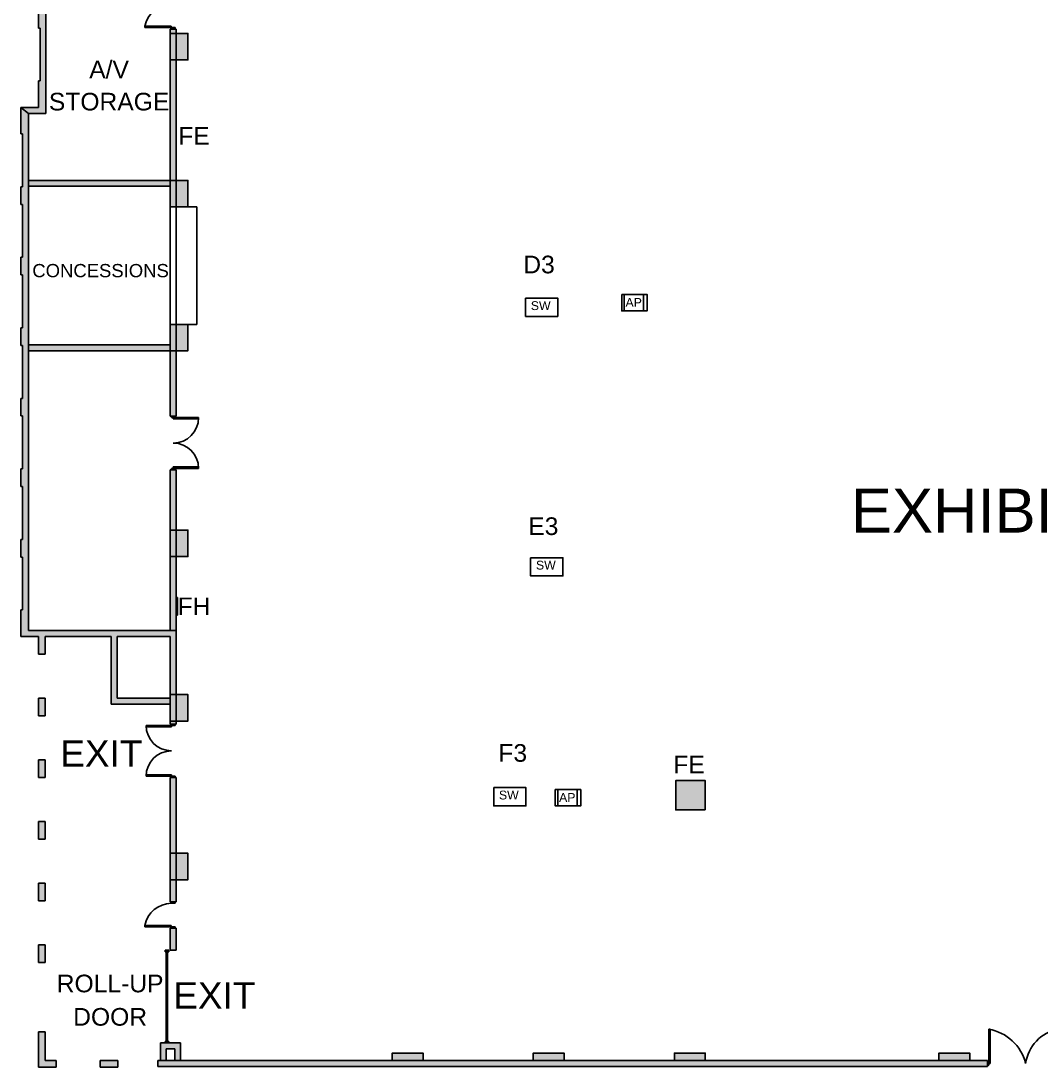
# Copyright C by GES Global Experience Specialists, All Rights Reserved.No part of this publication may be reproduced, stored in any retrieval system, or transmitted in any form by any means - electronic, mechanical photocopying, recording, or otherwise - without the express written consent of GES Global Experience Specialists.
# Model space of a CAD drawing. Header units: inches. Extents: x 812 to 4511, y -5858 to -1979.
# Drawn here: x 812 to 2201, y -5858 to -4434 of the extents above; entities that cross this region are included whole.
import ezdxf
from ezdxf.enums import TextEntityAlignment as Align

# ---------------------------------------------------------------- set-up
doc = ezdxf.new("R2010")
doc.units = ezdxf.units.IN
doc.header["$LTSCALE"] = 100
doc.header["$MEASUREMENT"] = 0
for name, color, linetype in [('ap_location', 50, 'CONTINUOUS'), ('bldg_clmn', 9, 'CONTINUOUS'), ('bldg_doors', 9, 'CONTINUOUS'), ('bldg_fire', 1, 'CONTINUOUS'), ('bldg_text', 94, 'CONTINUOUS'), ('bldg_text1', 94, 'CONTINUOUS'), ('bldg_wallint', 9, 'CONTINUOUS'), ('bldg_wallintsol', 9, 'CONTINUOUS'), ('switch_location', 40, 'CONTINUOUS')]:
    doc.layers.add(name, color=color, linetype=linetype)
doc.styles.add('bldgtx30', font='arial.ttf', dxfattribs={"height": 30})
doc.styles.add('bldgtx36', font='arial.ttf', dxfattribs={"height": 36})
doc.styles.add('bldgtx48', font='arial.ttf', dxfattribs={"height": 48})
doc.styles.add('showtx24', font='arial.ttf', dxfattribs={"height": 24})

msp = doc.modelspace()

# ---------------------------------------------------------------- hatches: boundary and pattern name
at = {"layer": 'bldg_clmn'}
for points in [[(1015.5, -4451), (1039.5, -4451), (1039.5, -4487), (1015.5, -4487)], [(1015.5, -4651), (1039.5, -4651), (1039.5, -4687), (1015.5, -4687)], [(1015.5, -4847), (1039.5, -4847), (1039.5, -4883), (1015.5, -4883)], [(1015.5, -5127), (1039.5, -5127), (1039.5, -5163), (1015.5, -5163)], [(1015.5, -5351), (1039.5, -5351), (1039.5, -5387), (1015.5, -5387)], [(1743.5, -5508), (1743.5, -5468), (1703.5, -5468), (1703.5, -5508)], [(1015.5, -5567), (1039.5, -5567), (1039.5, -5603), (1015.5, -5603)], [(1317.5, -5849), (1359.5, -5849), (1359.5, -5839), (1317.5, -5839)], [(1509.5, -5849), (1551.5, -5849), (1551.5, -5839), (1509.5, -5839)], [(1701.5, -5849), (1743.5, -5849), (1743.5, -5839), (1701.5, -5839)], [(2061.5, -5849), (2103.5, -5849), (2103.5, -5839), (2061.5, -5839)]]:
    msp.add_hatch(color=256, dxfattribs=at).paths.add_polyline_path(points)
at = {"layer": 'bldg_wallintsol'}
for points in [[(1023.5, -3975), (1023.5, -3971), (1015.3, -3971), (1015.3, -4041.7), (846.3, -4041.7), (846.3, -3831.7), (836.2, -3831.7), (836.2, -3867.7), (838.2, -3867.7), (838.2, -3939.7), (836.2, -3939.7), (836.2, -3963.7), (838.2, -3963.7), (838.2, -4035.7), (836.2, -4035.7), (836.2, -4059.7), (838.2, -4059.7), (838.2, -4131.7), (836.2, -4131.7), (836.2, -4155.7), (838.2, -4155.7), (838.2, -4227.7), (836.2, -4227.7), (836.2, -4251.7), (838.2, -4251.7), (838.2, -4323.7), (836.2, -4323.7), (836.2, -4347.7), (838.2, -4347.7), (838.2, -4419.7), (836.2, -4419.7), (836.2, -4443.7), (838.2, -4443.7), (838.2, -4515.7), (836.2, -4515.7), (836.2, -4551.7), (812.2, -4551.7), (822.3, -4559.9), (846.3, -4559.9), (846.3, -4552.6), (846.3, -4049), (1015.3, -4049), (1015.3, -4187.9), (1023.5, -4187.9)], [(1023.5, -4445), (1015.3, -4445), (1015.3, -4687), (1023.5, -4687)], [(1015.3, -4651), (822.3, -4651), (822.3, -4659), (1015.3, -4659)], [(1023.5, -4847), (1015.3, -4847), (1015.3, -4972), (1023.5, -4972)], [(1015.3, -4875), (822.3, -4875), (822.3, -4883), (1015.3, -4883)], [(1023.5, -5045), (1015.3, -5045), (1015.3, -5263.6), (1023.5, -5263.6)], [(845.2, -5810), (836.2, -5810), (836.2, -5858), (860.2, -5858), (860.2, -5849), (845.2, -5849)], [(1029.5, -5825), (1002.1, -5825), (1002.1, -5849), (1010.1, -5849), (1010.1, -5833), (1021.5, -5833), (1021.5, -5849), (1029.5, -5849)], [(944.2, -5849), (920.2, -5849), (920.2, -5858), (944.2, -5858)], [(2127.5, -5849), (998.7, -5849), (998.7, -5857.1), (2127.5, -5857.1)]]:
    msp.add_hatch(color=256, dxfattribs=at).paths.add_polyline_path(points)
h = msp.add_hatch(color=256, dxfattribs=at)
h.paths.add_polyline_path([(822.3, -4559.9), (812.2, -4551.7), (812.2, -4587.7), (814.2, -4587.7), (814.2, -4659.7), (812.2, -4659.7), (812.2, -4683.7), (814.2, -4683.7), (814.2, -4755.7), (812.2, -4755.7), (812.2, -4779.7), (814.2, -4779.7), (814.2, -4851.7), (812.2, -4851.7), (812.2, -4875.7), (814.2, -4875.7), (814.2, -4947.7), (812.2, -4947.7), (812.2, -4971.7), (814.2, -4971.7), (814.2, -5043.7), (812.2, -5043.7), (812.2, -5067.7), (814.2, -5067.7), (814.2, -5139.7), (812.2, -5139.7), (812.2, -5163.7), (814.2, -5163.7), (814.2, -5235.7), (812.2, -5235.7), (812.2, -5271.7), (836.2, -5271.7), (836.2, -5295.7), (845.2, -5295.7), (845.2, -5271.7), (935.2, -5271.7), (935.2, -5363.9), (1015.3, -5363.9), (1015.3, -5391), (1023.5, -5391), (1023.5, -5263.6), (943.3, -5263.6), (836.2, -5263.6), (822.3, -5263.6)])
h.paths.add_polyline_path([(943.3, -5271.7), (1015.3, -5271.7), (1015.3, -5355.7), (943.3, -5355.7)], flags=16)
h = msp.add_hatch(color=256, dxfattribs=at)
h.paths.add_polyline_path([(845.2, -5439.7), (836.2, -5439.7), (836.2, -5463.7), (845.2, -5463.7)])
h.paths.add_polyline_path([(845.2, -5355.7), (836.2, -5355.7), (836.2, -5379.7), (845.2, -5379.7)])
h = msp.add_hatch(color=256, dxfattribs=at)
h.paths.add_polyline_path([(1023.5, -5669), (1015.3, -5669), (1015.3, -5699), (1023.5, -5699)])
h.paths.add_polyline_path([(1023.5, -5464), (1015.3, -5464), (1015.3, -5633), (1023.5, -5633)])
h = msp.add_hatch(color=256, dxfattribs=at)
h.paths.add_polyline_path([(845.2, -5607.7), (836.2, -5607.7), (836.2, -5631.7), (845.2, -5631.7)])
h.paths.add_polyline_path([(845.2, -5691.7), (836.2, -5691.7), (836.2, -5715.7), (845.2, -5715.7)])
h.paths.add_polyline_path([(845.2, -5523.7), (836.2, -5523.7), (836.2, -5547.7), (845.2, -5547.7)])

# ---------------------------------------------------------------- linework, layer by layer
at = {"layer": 'ap_location'}
for p, q in [((1633.1, -4806.3), (1633.1, -4828.6)), ((1659.6, -4806.3), (1659.6, -4828.6)), ((1542.7, -5480.2), (1542.7, -5502.5)), ((1569.2, -5480.2), (1569.2, -5502.5))]:
    msp.add_line(p, q, dxfattribs=at)
for points in [[(1629.8, -4806.3), (1664.5, -4806.3), (1664.5, -4828.6), (1629.8, -4828.6)], [(1539.4, -5480.2), (1574.2, -5480.2), (1574.2, -5502.5), (1539.4, -5502.5)]]:
    msp.add_lwpolyline(points, close=True, dxfattribs=at)
at = {"layer": 'bldg_clmn'}
for points in [[(1015.5, -4451), (1039.5, -4451), (1039.5, -4487), (1015.5, -4487)], [(1015.5, -4651), (1039.5, -4651), (1039.5, -4687), (1015.5, -4687)], [(1015.5, -4847), (1039.5, -4847), (1039.5, -4883), (1015.5, -4883)], [(1015.5, -5127), (1039.5, -5127), (1039.5, -5163), (1015.5, -5163)], [(1015.5, -5351), (1039.5, -5351), (1039.5, -5387), (1015.5, -5387)], [(1743.5, -5508), (1743.5, -5468), (1703.5, -5468), (1703.5, -5508)], [(1015.5, -5567), (1039.5, -5567), (1039.5, -5603), (1015.5, -5603)], [(1317.5, -5849), (1359.5, -5849), (1359.5, -5839), (1317.5, -5839)], [(1509.5, -5849), (1551.5, -5849), (1551.5, -5839), (1509.5, -5839)], [(1701.5, -5849), (1743.5, -5849), (1743.5, -5839), (1701.5, -5839)], [(2061.5, -5849), (2103.5, -5849), (2103.5, -5839), (2061.5, -5839)]]:
    msp.add_lwpolyline(points, close=True, dxfattribs=at)
at = {"layer": 'bldg_doors'}
for p, q in [((1016.9, -4441.2), (980.9, -4441.2)), ((980.9, -4441.2), (980.9, -4443)), ((980.9, -4443), (1016.9, -4443)), ((1016.9, -4443), (1016.9, -4441.2)), ((1016.9, -4445), (1016.9, -4443)), ((1016.9, -4443), (1021.9, -4443)), ((1021.9, -4443), (1021.9, -4445)), ((1021.9, -4445), (1016.9, -4445)), ((1021.9, -4972), (1017.1, -4972)), ((1017.1, -4972), (1017.1, -4973.9)), ((1017.1, -4973.9), (1021.9, -4973.9)), ((1019.5, -4973.9), (1019.5, -4975.8)), ((1054.1, -4973.9), (1019.5, -4973.9)), ((1019.5, -4975.8), (1054.1, -4975.8)), ((1021.9, -4973.9), (1021.9, -4972)), ((1054.1, -4975.8), (1054.1, -4973.9)), ((1019.5, -5043.1), (1019.5, -5041.1)), ((1019.5, -5041.1), (1054.1, -5041.1)), ((1054.1, -5041.1), (1054.1, -5043.1)), ((1017.1, -5045), (1017.1, -5043.1)), ((1017.1, -5043.1), (1021.9, -5043.1)), ((1021.9, -5045), (1017.1, -5045)), ((1054.1, -5043.1), (1019.5, -5043.1)), ((1021.9, -5043.1), (1021.9, -5045)), ((982.5, -5394.8), (982.5, -5392.9)), ((982.5, -5392.9), (1017.1, -5392.9)), ((1017.1, -5394.8), (982.5, -5394.8)), ((1021.9, -5391), (1017.1, -5391)), ((1017.1, -5391), (1017.1, -5392.9)), ((1017.1, -5392.9), (1017.1, -5394.8)), ((1017.1, -5392.9), (1021.9, -5392.9)), ((1021.9, -5392.9), (1021.9, -5391)), ((1017.1, -5460.1), (982.5, -5460.1)), ((982.5, -5460.1), (982.5, -5462.1)), ((982.5, -5462.1), (1017.1, -5462.1)), ((1017.1, -5462.1), (1017.1, -5460.1)), ((1017.1, -5464), (1017.1, -5462.1)), ((1017.1, -5462.1), (1021.9, -5462.1)), ((1021.9, -5464), (1017.1, -5464)), ((1021.9, -5462.1), (1021.9, -5464)), ((1021.9, -5633), (1016.9, -5633)), ((1021.9, -5633), (1016.9, -5633)), ((1016.9, -5635), (1016.9, -5633)), ((1021.9, -5633), (1016.9, -5633)), ((1016.9, -5635), (1021.9, -5635)), ((1021.9, -5635), (1021.9, -5633)), ((1016.9, -5665.2), (980.9, -5665.2)), ((980.9, -5665.2), (980.9, -5667)), ((980.9, -5667), (1016.9, -5667)), ((1016.9, -5667), (1016.9, -5665.2)), ((1016.9, -5669), (1016.9, -5667)), ((1016.9, -5667), (1021.9, -5667)), ((1021.9, -5667), (1021.9, -5669)), ((1021.9, -5669), (1016.9, -5669)), ((1008.4, -5701), (1008.4, -5699)), ((1008.4, -5699), (1013.4, -5699)), ((1013.4, -5701), (1008.4, -5701)), ((1009.9, -5823), (1009.9, -5701)), ((1009.9, -5701), (1011.9, -5701)), ((1011.9, -5701), (1011.9, -5823)), ((1013.4, -5699), (1013.4, -5701)), ((2131.3, -5806.4), (2129.4, -5806.4)), ((2129.4, -5806.4), (2129.4, -5853)), ((2131.3, -5853), (2131.3, -5806.4)), ((1008.4, -5823), (1008.4, -5825)), ((1013.4, -5823), (1008.4, -5823)), ((1011.9, -5823), (1009.9, -5823)), ((1013.4, -5825), (1013.4, -5823)), ((1008.4, -5825), (1013.4, -5825)), ((2129.4, -5850.6), (2127.5, -5850.6)), ((2127.5, -5850.6), (2127.5, -5855.4)), ((2129.4, -5855.4), (2129.4, -5850.6)), ((2127.5, -5855.4), (2129.4, -5855.4)), ((2129.4, -5853), (2131.3, -5853))]:
    msp.add_line(p, q, dxfattribs=at)
for centre, radius, start, end in [((1017.3, -4448.1), 37.1, 90.6898, 169.3894), ((1019.5, -4973.9), 34.6, 270, 0), ((1017.1, -5462.1), 34.6, 90, 180), ((2118.6, -5868.4), 62.9, 14.1889, 80.0984)]:
    msp.add_arc(centre, radius, start, end, dxfattribs=at)
at = {"layer": 'bldg_doors', "extrusion": (0, 0, -1)}
for centre, radius, start, end in [((-1019.5, -5043.1), 34.6, 90, 180), ((-1017.1, -5392.9), 34.6, 270, 0), ((-1017.3, -5672.1), 37.1, 10.6106, 89.3102), ((-2234.7, -5860.9), 55.7, 8.2389, 78.4425)]:
    msp.add_arc(centre, radius, start, end, dxfattribs=at)
at = {"layer": 'bldg_wallint'}
for p, q in [((846.3, -4559.9), (846.3, -4049)), ((836.2, -4419.7), (836.2, -4443.7)), ((836.2, -4443.7), (838.2, -4443.7)), ((838.2, -4443.7), (838.2, -4515.7)), ((1023.5, -4445), (1015.3, -4445)), ((1015.3, -4445), (1015.3, -4972)), ((1023.5, -4552.6), (1023.5, -4445)), ((1023.5, -4445), (1023.5, -4972)), ((836.2, -4515.7), (836.2, -4551.7)), ((838.2, -4515.7), (836.2, -4515.7)), ((836.2, -4551.7), (812.2, -4551.7)), ((812.2, -4551.7), (812.2, -4587.7)), ((846.3, -4552.6), (846.3, -4559.9)), ((1023.5, -4687), (1023.5, -4552.6)), ((822.3, -5263.6), (822.3, -4559.9)), ((822.3, -4559.9), (846.3, -4559.9)), ((812.2, -4587.7), (814.2, -4587.7)), ((814.2, -4587.7), (814.2, -4659.7)), ((1015.5, -4651), (822.3, -4651)), ((812.2, -4659.7), (812.2, -4683.7)), ((814.2, -4659.7), (812.2, -4659.7)), ((1015.5, -4659), (822.3, -4659)), ((812.2, -4683.7), (814.2, -4683.7)), ((814.2, -4683.7), (814.2, -4755.7)), ((822.3, -4679.7), (822.3, -4687)), ((1023.5, -4885.3), (1023.5, -4687)), ((1039.5, -4687), (1051.5, -4687)), ((1051.5, -4847), (1051.5, -4687)), ((812.2, -4755.7), (812.2, -4779.7)), ((814.2, -4755.7), (812.2, -4755.7)), ((812.2, -4779.7), (814.2, -4779.7)), ((814.2, -4779.7), (814.2, -4851.7)), ((812.2, -4851.7), (812.2, -4875.7)), ((814.2, -4851.7), (812.2, -4851.7)), ((1039.5, -4847), (1051.5, -4847)), ((812.2, -4875.7), (814.2, -4875.7)), ((814.2, -4875.7), (814.2, -4947.7)), ((1015.5, -4875), (822.3, -4875)), ((1015.5, -4883), (822.3, -4883)), ((1023.5, -4972), (1023.5, -4937)), ((812.2, -4947.7), (812.2, -4971.7)), ((814.2, -4947.7), (812.2, -4947.7)), ((812.2, -4971.7), (814.2, -4971.7)), ((814.2, -4971.7), (814.2, -5043.7)), ((1023.5, -4972), (1015.3, -4972)), ((822.3, -5031.7), (822.3, -5039)), ((812.2, -5043.7), (812.2, -5067.7)), ((814.2, -5043.7), (812.2, -5043.7)), ((1023.5, -5045), (1015.3, -5045)), ((1015.3, -5045), (1015.3, -5263.6)), ((1023.5, -5263.6), (1023.5, -5045)), ((812.2, -5067.7), (814.2, -5067.7)), ((814.2, -5067.7), (814.2, -5139.7)), ((812.2, -5139.7), (812.2, -5163.7)), ((814.2, -5139.7), (812.2, -5139.7)), ((812.2, -5163.7), (814.2, -5163.7)), ((814.2, -5163.7), (814.2, -5235.7)), ((1023.5, -5219), (1025.5, -5219)), ((1025.5, -5219), (1025.5, -5243)), ((812.2, -5235.7), (812.2, -5271.7)), ((814.2, -5235.7), (812.2, -5235.7)), ((1025.5, -5243), (1023.5, -5243)), ((836.2, -5263.6), (822.3, -5263.6)), ((943.3, -5263.6), (836.2, -5263.6)), ((1023.5, -5263.6), (943.3, -5263.6)), ((1023.5, -5391), (1023.5, -5263.6)), ((812.2, -5271.7), (836.2, -5271.7)), ((836.2, -5271.7), (836.2, -5295.7)), ((845.2, -5295.7), (845.2, -5271.7)), ((845.2, -5271.7), (935.2, -5271.7)), ((935.2, -5271.7), (935.2, -5363.9)), ((943.3, -5271.7), (1015.3, -5271.7)), ((943.3, -5355.7), (943.3, -5271.7)), ((1015.3, -5271.7), (1015.3, -5355.7)), ((836.2, -5295.7), (845.2, -5295.7)), ((836.2, -5355.7), (836.2, -5379.7)), ((845.2, -5355.7), (836.2, -5355.7)), ((845.2, -5379.7), (845.2, -5355.7)), ((935.2, -5363.9), (1015.3, -5363.9)), ((1015.3, -5355.7), (943.3, -5355.7)), ((1015.3, -5363.9), (1015.3, -5391)), ((836.2, -5379.7), (845.2, -5379.7)), ((1023.5, -5391), (1015.3, -5391)), ((836.2, -5439.7), (836.2, -5463.7)), ((845.2, -5439.7), (836.2, -5439.7)), ((845.2, -5463.7), (845.2, -5439.7)), ((836.2, -5463.7), (845.2, -5463.7)), ((1015.3, -5633), (1015.3, -5464)), ((1023.5, -5464), (1015.3, -5464)), ((1023.5, -5633), (1023.5, -5464)), ((836.2, -5523.7), (836.2, -5547.7)), ((845.2, -5523.7), (836.2, -5523.7)), ((845.2, -5547.7), (845.2, -5523.7)), ((836.2, -5547.7), (845.2, -5547.7)), ((836.2, -5607.7), (836.2, -5631.7)), ((845.2, -5607.7), (836.2, -5607.7)), ((845.2, -5631.7), (845.2, -5607.7)), ((836.2, -5631.7), (845.2, -5631.7)), ((1023.5, -5633), (1015.3, -5633)), ((1015.3, -5669), (1015.3, -5699)), ((1023.5, -5669), (1015.3, -5669)), ((1023.5, -5699), (1023.5, -5669)), ((836.2, -5691.7), (836.2, -5715.7)), ((845.2, -5691.7), (836.2, -5691.7)), ((845.2, -5715.7), (845.2, -5691.7)), ((1015.3, -5699), (1023.5, -5699)), ((836.2, -5715.7), (845.2, -5715.7)), ((836.2, -5810), (836.2, -5858)), ((845.2, -5810), (836.2, -5810)), ((845.2, -5849), (845.2, -5810)), ((1002.1, -5825), (1029.5, -5825)), ((1002.1, -5825), (1002.1, -5849)), ((1010.1, -5833), (1021.5, -5833)), ((1010.1, -5833), (1010.1, -5849)), ((1021.5, -5833), (1021.5, -5849)), ((1029.5, -5825), (1029.5, -5849)), ((860.2, -5849), (845.2, -5849)), ((860.2, -5858), (860.2, -5849)), ((920.2, -5849), (920.2, -5858)), ((944.2, -5849), (920.2, -5849)), ((944.2, -5858), (944.2, -5849)), ((998.7, -5857.1), (998.7, -5849)), ((2127.5, -5849), (998.7, -5849)), ((1023.5, -5849), (1413.5, -5849)), ((2127.5, -5849), (2127.5, -5857.1)), ((2127.5, -5849), (2127.5, -5857.1)), ((836.2, -5858), (860.2, -5858)), ((920.2, -5858), (944.2, -5858)), ((998.7, -5857.1), (2127.5, -5857.1))]:
    msp.add_line(p, q, dxfattribs=at)
at = {"layer": 'bldg_wallintsol'}
for p, q in [((822.3, -4559.9), (812.2, -4551.7)), ((1039.5, -4687), (1015.3, -4687)), ((1039.5, -4847), (1015.3, -4847))]:
    msp.add_line(p, q, dxfattribs=at)
at = {"layer": 'switch_location'}
for points in [[(1499, -4811.3), (1542.9, -4811.3), (1542.9, -4836.1), (1499, -4836.1)], [(1505.9, -5164.6), (1549.8, -5164.6), (1549.8, -5189.4), (1505.9, -5189.4)], [(1455.6, -5477.6), (1499.4, -5477.6), (1499.4, -5502.4), (1455.6, -5502.4)]]:
    msp.add_lwpolyline(points, close=True, dxfattribs=at)

# ---------------------------------------------------------------- texts
at = {"layer": 'ap_location', "char_height": 12, "attachment_point": 1, "style": 'bldgtx48'}
for insert in [(1635, -4811.1), (1544.6, -5485)]:
    msp.add_mtext_dynamic_manual_height_columns('AP', width=42.772, gutter_width=240, heights=[0], dxfattribs=dict(at, insert=insert))
at = {"layer": 'bldg_fire', "style": 'bldgtx36'}
for s, p in [('FE', (1047.7, -4602.5)), ('FH', (1047.7, -5242.8)), ('FE', (1721.5, -5458.1))]:
    msp.add_text(s, height=24, dxfattribs=at).set_placement(p, align=Align.CENTER)
at = {"layer": 'bldg_text'}
for s, height, style, p in [('A/V', 24, 'bldgtx30', (932.2, -4512)), ('STORAGE', 24, 'bldgtx30', (932.2, -4555.8)), ('CONCESSIONS', 18, 'bldgtx30', (920.6, -4782.8)), ('EXIT', 36, 'bldgtx36', (921.6, -5449.1)), ('ROLL-UP', 24, 'bldgtx30', (933.6, -5756.2)), ('EXIT', 36, 'bldgtx36', (1075.4, -5778.5)), ('DOOR', 24, 'bldgtx30', (933.6, -5801.6))]:
    msp.add_text(s, height=height, dxfattribs=dict(at, style=style)).set_placement(p, align=Align.CENTER)
at = {"layer": 'bldg_text1', "style": 'bldgtx36'}
msp.add_text('EXHIBIT HALL B', height=60, dxfattribs=at).set_placement((2260.8, -5130.5), align=Align.CENTER)
at = {"layer": 'switch_location', "attachment_point": 1}
for s, width, gutter_width, insert, char_height, style in [('D3', 139.238, 120, (1495.9, -4753.5), 24, 'showtx24'), ('SW', 42.772, 240, (1506.1, -4815.5), 12, 'bldgtx48'), ('E3', 139.238, 120, (1502.7, -5109.7), 24, 'showtx24'), ('SW', 42.772, 240, (1513.1, -5168.7), 12, 'bldgtx48'), ('F3', 139.238, 120, (1462, -5418.4), 24, 'showtx24'), ('SW', 42.772, 240, (1462.7, -5481.7), 12, 'bldgtx48')]:
    msp.add_mtext_dynamic_manual_height_columns(s, width=width, gutter_width=gutter_width, heights=[0], dxfattribs=dict(at, insert=insert, char_height=char_height, style=style))

doc.saveas('drawing.dxf')
